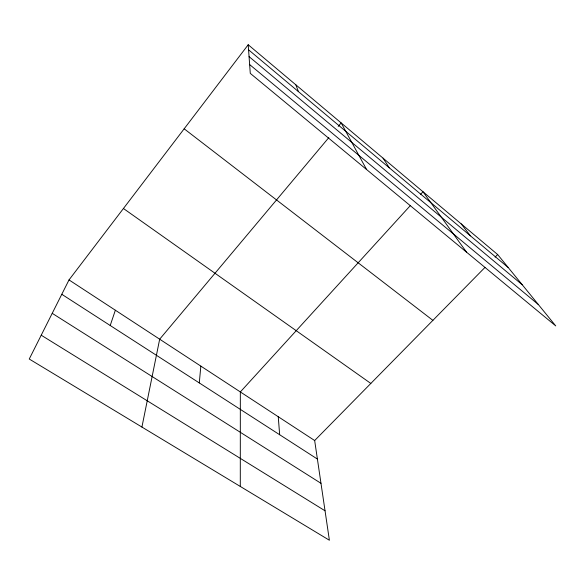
<?xml version="1.0" encoding="UTF-8"?>
<svg xmlns="http://www.w3.org/2000/svg" width="585" height="585" viewBox="0 0 585 585"><rect width="100%" height="100%" fill="white"/><g stroke="black" fill="none" stroke-linecap="round" stroke-linejoin="round"><path stroke-width="0.88" d="M240.296 486.449L240.34 391.943L410.136 205.818M199.288 382.919L200.845 366.122M141.921 427.057L159.668 339.198L328.814 137.621M110.207 325.509L115.362 310.226M69.015 279.923L29.25 359.029L329.392 540.247L314.664 440.534L69.015 279.923L248.208 44.752L497.652 254.541L555.75 325.918L250.278 73.374L248.208 44.752M338.21 126.418L341.15 122.916L366.612 169.555M420.535 194.417L422.977 191.734L466.537 252.164M314.664 440.534L484.95 267.447M495.115 257.122L497.652 254.541M41.221 335.205L325.041 510.793M52.219 313.333L320.982 483.312M61.791 294.292L317.399 459.057M123.435 208.501L370.832 383.446M184.165 128.802L432.893 320.361M249.641 64.569L538.31 304.5M249.071 56.628L522.259 284.771M248.581 49.82L508.248 267.557M461.148 223.843L470.45 235.865M383.021 158.133L389.325 167.837M295.856 84.825L298.43 91.626M278.248 416.725L279.667 434.735"/></g></svg>
